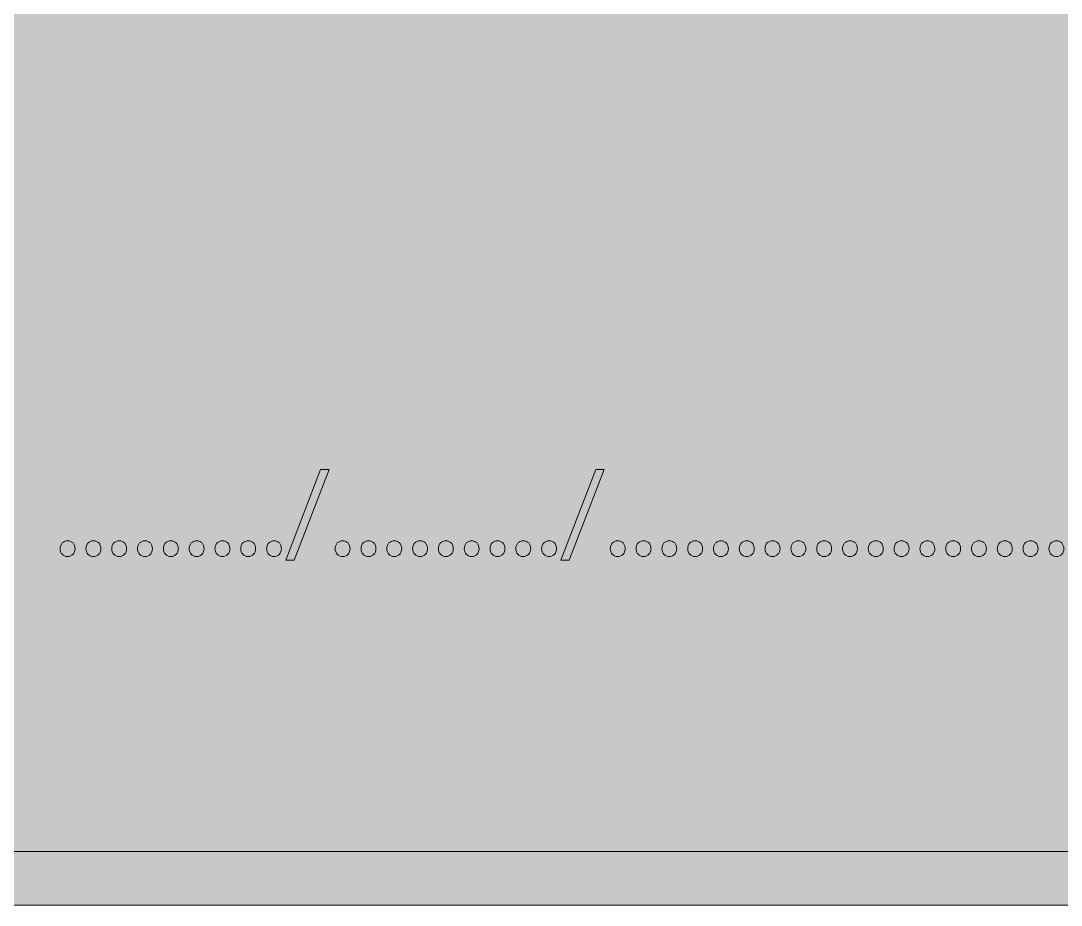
# Model space of a CAD drawing. Extents: x 325 to 1613, y -935 to -100.
# Drawn here: x 511.9 to 757.1, y -934.7 to -726.3 of the extents above; entities that cross this region are included whole.
import ezdxf

# ---------------------------------------------------------------- set-up
doc = ezdxf.new("R2010")
doc.units = 0
doc.header["$MEASUREMENT"] = 0
doc.layers.add('Layer 1', color=7, linetype='Continuous', lineweight=0)

# ---------------------------------------------------------------- blocks, each defined once
blk = doc.blocks.new('Block_5')
at = {"layer": 'Layer 1', "true_color": 0x000000, "transparency": 33554687}
h = blk.add_hatch(color=18, dxfattribs=at)
h.dxf.hatch_style = 2
edge = h.paths.add_edge_path()
edge.add_spline(control_points=[(574.38, -853.4), (574.38, -853.4), (582.61, -832), (582.61, -832), (582.61, -832), (584.62, -832), (584.62, -832), (584.62, -832), (576.35, -853.4), (576.35, -853.4), (576.35, -853.4), (574.38, -853.4), (574.38, -853.4)], knot_values=[0, 0, 0, 0, 1, 1, 1, 2, 2, 2, 3, 3, 3, 4, 4, 4, 4], degree=3, periodic=0)
h = blk.add_hatch(color=18, dxfattribs=at)
h.dxf.hatch_style = 2
edge = h.paths.add_edge_path()
edge.add_spline(control_points=[(639.2, -853.4), (639.2, -853.4), (647.43, -832), (647.43, -832), (647.43, -832), (649.44, -832), (649.44, -832), (649.44, -832), (641.18, -853.4), (641.18, -853.4), (641.18, -853.4), (639.2, -853.4), (639.2, -853.4)], knot_values=[0, 0, 0, 0, 1, 1, 1, 2, 2, 2, 3, 3, 3, 4, 4, 4, 4], degree=3, periodic=0)
h = blk.add_hatch(color=18, dxfattribs=at)
h.dxf.hatch_style = 2
edge = h.paths.add_edge_path()
edge.add_spline(control_points=[(521.21, -850.68), (521.21, -849.59), (521.95, -848.82), (522.98, -848.82), (524.02, -848.82), (524.73, -849.59), (524.73, -850.68), (524.73, -851.75), (524.05, -852.54), (522.95, -852.54), (521.92, -852.54), (521.21, -851.75), (521.21, -850.68)], knot_values=[0, 0, 0, 0, 1, 1, 1, 2, 2, 2, 3, 3, 3, 4, 4, 4, 4], degree=3, periodic=0)
h = blk.add_hatch(color=18, dxfattribs=at)
h.dxf.hatch_style = 2
edge = h.paths.add_edge_path()
edge.add_spline(control_points=[(527.29, -850.68), (527.29, -849.59), (528.03, -848.82), (529.06, -848.82), (530.1, -848.82), (530.81, -849.59), (530.81, -850.68), (530.81, -851.75), (530.13, -852.54), (529.03, -852.54), (528, -852.54), (527.29, -851.75), (527.29, -850.68)], knot_values=[0, 0, 0, 0, 1, 1, 1, 2, 2, 2, 3, 3, 3, 4, 4, 4, 4], degree=3, periodic=0)
h = blk.add_hatch(color=18, dxfattribs=at)
h.dxf.hatch_style = 2
edge = h.paths.add_edge_path()
edge.add_spline(control_points=[(533.37, -850.68), (533.37, -849.59), (534.11, -848.82), (535.15, -848.82), (536.18, -848.82), (536.89, -849.59), (536.89, -850.68), (536.89, -851.75), (536.21, -852.54), (535.12, -852.54), (534.08, -852.54), (533.37, -851.75), (533.37, -850.68)], knot_values=[0, 0, 0, 0, 1, 1, 1, 2, 2, 2, 3, 3, 3, 4, 4, 4, 4], degree=3, periodic=0)
h = blk.add_hatch(color=18, dxfattribs=at)
h.dxf.hatch_style = 2
edge = h.paths.add_edge_path()
edge.add_spline(control_points=[(539.45, -850.68), (539.45, -849.59), (540.19, -848.82), (541.23, -848.82), (542.26, -848.82), (542.97, -849.59), (542.97, -850.68), (542.97, -851.75), (542.29, -852.54), (541.2, -852.54), (540.16, -852.54), (539.45, -851.75), (539.45, -850.68)], knot_values=[0, 0, 0, 0, 1, 1, 1, 2, 2, 2, 3, 3, 3, 4, 4, 4, 4], degree=3, periodic=0)
h = blk.add_hatch(color=18, dxfattribs=at)
h.dxf.hatch_style = 2
edge = h.paths.add_edge_path()
edge.add_spline(control_points=[(545.54, -850.68), (545.54, -849.59), (546.27, -848.82), (547.31, -848.82), (548.34, -848.82), (549.05, -849.59), (549.05, -850.68), (549.05, -851.75), (548.37, -852.54), (547.28, -852.54), (546.24, -852.54), (545.54, -851.75), (545.54, -850.68)], knot_values=[0, 0, 0, 0, 1, 1, 1, 2, 2, 2, 3, 3, 3, 4, 4, 4, 4], degree=3, periodic=0)
h = blk.add_hatch(color=18, dxfattribs=at)
h.dxf.hatch_style = 2
edge = h.paths.add_edge_path()
edge.add_spline(control_points=[(551.62, -850.68), (551.62, -849.59), (552.35, -848.82), (553.39, -848.82), (554.42, -848.82), (555.13, -849.59), (555.13, -850.68), (555.13, -851.75), (554.45, -852.54), (553.36, -852.54), (552.33, -852.54), (551.62, -851.75), (551.62, -850.68)], knot_values=[0, 0, 0, 0, 1, 1, 1, 2, 2, 2, 3, 3, 3, 4, 4, 4, 4], degree=3, periodic=0)
h = blk.add_hatch(color=18, dxfattribs=at)
h.dxf.hatch_style = 2
edge = h.paths.add_edge_path()
edge.add_spline(control_points=[(557.7, -850.68), (557.7, -849.59), (558.44, -848.82), (559.47, -848.82), (560.5, -848.82), (561.21, -849.59), (561.21, -850.68), (561.21, -851.75), (560.53, -852.54), (559.44, -852.54), (558.41, -852.54), (557.7, -851.75), (557.7, -850.68)], knot_values=[0, 0, 0, 0, 1, 1, 1, 2, 2, 2, 3, 3, 3, 4, 4, 4, 4], degree=3, periodic=0)
h = blk.add_hatch(color=18, dxfattribs=at)
h.dxf.hatch_style = 2
edge = h.paths.add_edge_path()
edge.add_spline(control_points=[(563.78, -850.68), (563.78, -849.59), (564.52, -848.82), (565.55, -848.82), (566.58, -848.82), (567.29, -849.59), (567.29, -850.68), (567.29, -851.75), (566.61, -852.54), (565.52, -852.54), (564.49, -852.54), (563.78, -851.75), (563.78, -850.68)], knot_values=[0, 0, 0, 0, 1, 1, 1, 2, 2, 2, 3, 3, 3, 4, 4, 4, 4], degree=3, periodic=0)
h = blk.add_hatch(color=18, dxfattribs=at)
h.dxf.hatch_style = 2
edge = h.paths.add_edge_path()
edge.add_spline(control_points=[(569.86, -850.68), (569.86, -849.59), (570.6, -848.82), (571.63, -848.82), (572.66, -848.82), (573.37, -849.59), (573.37, -850.68), (573.37, -851.75), (572.69, -852.54), (571.6, -852.54), (570.57, -852.54), (569.86, -851.75), (569.86, -850.68)], knot_values=[0, 0, 0, 0, 1, 1, 1, 2, 2, 2, 3, 3, 3, 4, 4, 4, 4], degree=3, periodic=0)
h = blk.add_hatch(color=18, dxfattribs=at)
h.dxf.hatch_style = 2
edge = h.paths.add_edge_path()
edge.add_spline(control_points=[(586.03, -850.68), (586.03, -849.59), (586.77, -848.82), (587.81, -848.82), (588.84, -848.82), (589.55, -849.59), (589.55, -850.68), (589.55, -851.75), (588.87, -852.54), (587.78, -852.54), (586.74, -852.54), (586.03, -851.75), (586.03, -850.68)], knot_values=[0, 0, 0, 0, 1, 1, 1, 2, 2, 2, 3, 3, 3, 4, 4, 4, 4], degree=3, periodic=0)
h = blk.add_hatch(color=18, dxfattribs=at)
h.dxf.hatch_style = 2
edge = h.paths.add_edge_path()
edge.add_spline(control_points=[(592.12, -850.68), (592.12, -849.59), (592.85, -848.82), (593.89, -848.82), (594.92, -848.82), (595.63, -849.59), (595.63, -850.68), (595.63, -851.75), (594.95, -852.54), (593.86, -852.54), (592.82, -852.54), (592.12, -851.75), (592.12, -850.68)], knot_values=[0, 0, 0, 0, 1, 1, 1, 2, 2, 2, 3, 3, 3, 4, 4, 4, 4], degree=3, periodic=0)
h = blk.add_hatch(color=18, dxfattribs=at)
h.dxf.hatch_style = 2
edge = h.paths.add_edge_path()
edge.add_spline(control_points=[(598.2, -850.68), (598.2, -849.59), (598.94, -848.82), (599.97, -848.82), (601, -848.82), (601.71, -849.59), (601.71, -850.68), (601.71, -851.75), (601.03, -852.54), (599.94, -852.54), (598.91, -852.54), (598.2, -851.75), (598.2, -850.68)], knot_values=[0, 0, 0, 0, 1, 1, 1, 2, 2, 2, 3, 3, 3, 4, 4, 4, 4], degree=3, periodic=0)
h = blk.add_hatch(color=18, dxfattribs=at)
h.dxf.hatch_style = 2
edge = h.paths.add_edge_path()
edge.add_spline(control_points=[(604.28, -850.68), (604.28, -849.59), (605.02, -848.82), (606.05, -848.82), (607.08, -848.82), (607.79, -849.59), (607.79, -850.68), (607.79, -851.75), (607.11, -852.54), (606.02, -852.54), (604.99, -852.54), (604.28, -851.75), (604.28, -850.68)], knot_values=[0, 0, 0, 0, 1, 1, 1, 2, 2, 2, 3, 3, 3, 4, 4, 4, 4], degree=3, periodic=0)
h = blk.add_hatch(color=18, dxfattribs=at)
h.dxf.hatch_style = 2
edge = h.paths.add_edge_path()
edge.add_spline(control_points=[(610.36, -850.68), (610.36, -849.59), (611.1, -848.82), (612.13, -848.82), (613.16, -848.82), (613.87, -849.59), (613.87, -850.68), (613.87, -851.75), (613.19, -852.54), (612.1, -852.54), (611.07, -852.54), (610.36, -851.75), (610.36, -850.68)], knot_values=[0, 0, 0, 0, 1, 1, 1, 2, 2, 2, 3, 3, 3, 4, 4, 4, 4], degree=3, periodic=0)
h = blk.add_hatch(color=18, dxfattribs=at)
h.dxf.hatch_style = 2
edge = h.paths.add_edge_path()
edge.add_spline(control_points=[(616.44, -850.68), (616.44, -849.59), (617.18, -848.82), (618.21, -848.82), (619.24, -848.82), (619.95, -849.59), (619.95, -850.68), (619.95, -851.75), (619.27, -852.54), (618.18, -852.54), (617.15, -852.54), (616.44, -851.75), (616.44, -850.68)], knot_values=[0, 0, 0, 0, 1, 1, 1, 2, 2, 2, 3, 3, 3, 4, 4, 4, 4], degree=3, periodic=0)
h = blk.add_hatch(color=18, dxfattribs=at)
h.dxf.hatch_style = 2
edge = h.paths.add_edge_path()
edge.add_spline(control_points=[(622.52, -850.68), (622.52, -849.59), (623.26, -848.82), (624.29, -848.82), (625.32, -848.82), (626.03, -849.59), (626.03, -850.68), (626.03, -851.75), (625.35, -852.54), (624.26, -852.54), (623.23, -852.54), (622.52, -851.75), (622.52, -850.68)], knot_values=[0, 0, 0, 0, 1, 1, 1, 2, 2, 2, 3, 3, 3, 4, 4, 4, 4], degree=3, periodic=0)
h = blk.add_hatch(color=18, dxfattribs=at)
h.dxf.hatch_style = 2
edge = h.paths.add_edge_path()
edge.add_spline(control_points=[(628.6, -850.68), (628.6, -849.59), (629.34, -848.82), (630.37, -848.82), (631.41, -848.82), (632.11, -849.59), (632.11, -850.68), (632.11, -851.75), (631.43, -852.54), (630.34, -852.54), (629.31, -852.54), (628.6, -851.75), (628.6, -850.68)], knot_values=[0, 0, 0, 0, 1, 1, 1, 2, 2, 2, 3, 3, 3, 4, 4, 4, 4], degree=3, periodic=0)
h = blk.add_hatch(color=18, dxfattribs=at)
h.dxf.hatch_style = 2
edge = h.paths.add_edge_path()
edge.add_spline(control_points=[(634.68, -850.68), (634.68, -849.59), (635.42, -848.82), (636.45, -848.82), (637.49, -848.82), (638.19, -849.59), (638.19, -850.68), (638.19, -851.75), (637.52, -852.54), (636.42, -852.54), (635.39, -852.54), (634.68, -851.75), (634.68, -850.68)], knot_values=[0, 0, 0, 0, 1, 1, 1, 2, 2, 2, 3, 3, 3, 4, 4, 4, 4], degree=3, periodic=0)
h = blk.add_hatch(color=18, dxfattribs=at)
h.dxf.hatch_style = 2
edge = h.paths.add_edge_path()
edge.add_spline(control_points=[(650.86, -850.68), (650.86, -849.59), (651.6, -848.82), (652.63, -848.82), (653.66, -848.82), (654.37, -849.59), (654.37, -850.68), (654.37, -851.75), (653.69, -852.54), (652.6, -852.54), (651.57, -852.54), (650.86, -851.75), (650.86, -850.68)], knot_values=[0, 0, 0, 0, 1, 1, 1, 2, 2, 2, 3, 3, 3, 4, 4, 4, 4], degree=3, periodic=0)
h = blk.add_hatch(color=18, dxfattribs=at)
h.dxf.hatch_style = 2
edge = h.paths.add_edge_path()
edge.add_spline(control_points=[(656.94, -850.68), (656.94, -849.59), (657.68, -848.82), (658.71, -848.82), (659.74, -848.82), (660.45, -849.59), (660.45, -850.68), (660.45, -851.75), (659.77, -852.54), (658.68, -852.54), (657.65, -852.54), (656.94, -851.75), (656.94, -850.68)], knot_values=[0, 0, 0, 0, 1, 1, 1, 2, 2, 2, 3, 3, 3, 4, 4, 4, 4], degree=3, periodic=0)
h = blk.add_hatch(color=18, dxfattribs=at)
h.dxf.hatch_style = 2
edge = h.paths.add_edge_path()
edge.add_spline(control_points=[(663.02, -850.68), (663.02, -849.59), (663.76, -848.82), (664.79, -848.82), (665.82, -848.82), (666.53, -849.59), (666.53, -850.68), (666.53, -851.75), (665.85, -852.54), (664.76, -852.54), (663.73, -852.54), (663.02, -851.75), (663.02, -850.68)], knot_values=[0, 0, 0, 0, 1, 1, 1, 2, 2, 2, 3, 3, 3, 4, 4, 4, 4], degree=3, periodic=0)
h = blk.add_hatch(color=18, dxfattribs=at)
h.dxf.hatch_style = 2
edge = h.paths.add_edge_path()
edge.add_spline(control_points=[(669.1, -850.68), (669.1, -849.59), (669.84, -848.82), (670.87, -848.82), (671.9, -848.82), (672.61, -849.59), (672.61, -850.68), (672.61, -851.75), (671.93, -852.54), (670.84, -852.54), (669.81, -852.54), (669.1, -851.75), (669.1, -850.68)], knot_values=[0, 0, 0, 0, 1, 1, 1, 2, 2, 2, 3, 3, 3, 4, 4, 4, 4], degree=3, periodic=0)
h = blk.add_hatch(color=18, dxfattribs=at)
h.dxf.hatch_style = 2
edge = h.paths.add_edge_path()
edge.add_spline(control_points=[(675.18, -850.68), (675.18, -849.59), (675.92, -848.82), (676.95, -848.82), (677.99, -848.82), (678.69, -849.59), (678.69, -850.68), (678.69, -851.75), (678.02, -852.54), (676.92, -852.54), (675.89, -852.54), (675.18, -851.75), (675.18, -850.68)], knot_values=[0, 0, 0, 0, 1, 1, 1, 2, 2, 2, 3, 3, 3, 4, 4, 4, 4], degree=3, periodic=0)
h = blk.add_hatch(color=18, dxfattribs=at)
h.dxf.hatch_style = 2
edge = h.paths.add_edge_path()
edge.add_spline(control_points=[(681.26, -850.68), (681.26, -849.59), (682, -848.82), (683.03, -848.82), (684.07, -848.82), (684.78, -849.59), (684.78, -850.68), (684.78, -851.75), (684.1, -852.54), (683, -852.54), (681.97, -852.54), (681.26, -851.75), (681.26, -850.68)], knot_values=[0, 0, 0, 0, 1, 1, 1, 2, 2, 2, 3, 3, 3, 4, 4, 4, 4], degree=3, periodic=0)
h = blk.add_hatch(color=18, dxfattribs=at)
h.dxf.hatch_style = 2
edge = h.paths.add_edge_path()
edge.add_spline(control_points=[(687.34, -850.68), (687.34, -849.59), (688.08, -848.82), (689.11, -848.82), (690.15, -848.82), (690.86, -849.59), (690.86, -850.68), (690.86, -851.75), (690.18, -852.54), (689.08, -852.54), (688.05, -852.54), (687.34, -851.75), (687.34, -850.68)], knot_values=[0, 0, 0, 0, 1, 1, 1, 2, 2, 2, 3, 3, 3, 4, 4, 4, 4], degree=3, periodic=0)
h = blk.add_hatch(color=18, dxfattribs=at)
h.dxf.hatch_style = 2
edge = h.paths.add_edge_path()
edge.add_spline(control_points=[(693.42, -850.68), (693.42, -849.59), (694.16, -848.82), (695.19, -848.82), (696.23, -848.82), (696.94, -849.59), (696.94, -850.68), (696.94, -851.75), (696.26, -852.54), (695.17, -852.54), (694.13, -852.54), (693.42, -851.75), (693.42, -850.68)], knot_values=[0, 0, 0, 0, 1, 1, 1, 2, 2, 2, 3, 3, 3, 4, 4, 4, 4], degree=3, periodic=0)
h = blk.add_hatch(color=18, dxfattribs=at)
h.dxf.hatch_style = 2
edge = h.paths.add_edge_path()
edge.add_spline(control_points=[(699.5, -850.68), (699.5, -849.59), (700.24, -848.82), (701.28, -848.82), (702.31, -848.82), (703.02, -849.59), (703.02, -850.68), (703.02, -851.75), (702.34, -852.54), (701.25, -852.54), (700.21, -852.54), (699.5, -851.75), (699.5, -850.68)], knot_values=[0, 0, 0, 0, 1, 1, 1, 2, 2, 2, 3, 3, 3, 4, 4, 4, 4], degree=3, periodic=0)
h = blk.add_hatch(color=18, dxfattribs=at)
h.dxf.hatch_style = 2
edge = h.paths.add_edge_path()
edge.add_spline(control_points=[(705.59, -850.68), (705.59, -849.59), (706.32, -848.82), (707.36, -848.82), (708.39, -848.82), (709.1, -849.59), (709.1, -850.68), (709.1, -851.75), (708.42, -852.54), (707.33, -852.54), (706.29, -852.54), (705.59, -851.75), (705.59, -850.68)], knot_values=[0, 0, 0, 0, 1, 1, 1, 2, 2, 2, 3, 3, 3, 4, 4, 4, 4], degree=3, periodic=0)
h = blk.add_hatch(color=18, dxfattribs=at)
h.dxf.hatch_style = 2
edge = h.paths.add_edge_path()
edge.add_spline(control_points=[(711.67, -850.68), (711.67, -849.59), (712.4, -848.82), (713.44, -848.82), (714.47, -848.82), (715.18, -849.59), (715.18, -850.68), (715.18, -851.75), (714.5, -852.54), (713.41, -852.54), (712.37, -852.54), (711.67, -851.75), (711.67, -850.68)], knot_values=[0, 0, 0, 0, 1, 1, 1, 2, 2, 2, 3, 3, 3, 4, 4, 4, 4], degree=3, periodic=0)
h = blk.add_hatch(color=18, dxfattribs=at)
h.dxf.hatch_style = 2
edge = h.paths.add_edge_path()
edge.add_spline(control_points=[(717.75, -850.68), (717.75, -849.59), (718.49, -848.82), (719.52, -848.82), (720.55, -848.82), (721.26, -849.59), (721.26, -850.68), (721.26, -851.75), (720.58, -852.54), (719.49, -852.54), (718.46, -852.54), (717.75, -851.75), (717.75, -850.68)], knot_values=[0, 0, 0, 0, 1, 1, 1, 2, 2, 2, 3, 3, 3, 4, 4, 4, 4], degree=3, periodic=0)
h = blk.add_hatch(color=18, dxfattribs=at)
h.dxf.hatch_style = 2
edge = h.paths.add_edge_path()
edge.add_spline(control_points=[(723.83, -850.68), (723.83, -849.59), (724.57, -848.82), (725.6, -848.82), (726.63, -848.82), (727.34, -849.59), (727.34, -850.68), (727.34, -851.75), (726.66, -852.54), (725.57, -852.54), (724.54, -852.54), (723.83, -851.75), (723.83, -850.68)], knot_values=[0, 0, 0, 0, 1, 1, 1, 2, 2, 2, 3, 3, 3, 4, 4, 4, 4], degree=3, periodic=0)
h = blk.add_hatch(color=18, dxfattribs=at)
h.dxf.hatch_style = 2
edge = h.paths.add_edge_path()
edge.add_spline(control_points=[(729.91, -850.68), (729.91, -849.59), (730.65, -848.82), (731.68, -848.82), (732.71, -848.82), (733.42, -849.59), (733.42, -850.68), (733.42, -851.75), (732.74, -852.54), (731.65, -852.54), (730.62, -852.54), (729.91, -851.75), (729.91, -850.68)], knot_values=[0, 0, 0, 0, 1, 1, 1, 2, 2, 2, 3, 3, 3, 4, 4, 4, 4], degree=3, periodic=0)
h = blk.add_hatch(color=18, dxfattribs=at)
h.dxf.hatch_style = 2
edge = h.paths.add_edge_path()
edge.add_spline(control_points=[(735.99, -850.68), (735.99, -849.59), (736.73, -848.82), (737.76, -848.82), (738.79, -848.82), (739.5, -849.59), (739.5, -850.68), (739.5, -851.75), (738.82, -852.54), (737.73, -852.54), (736.7, -852.54), (735.99, -851.75), (735.99, -850.68)], knot_values=[0, 0, 0, 0, 1, 1, 1, 2, 2, 2, 3, 3, 3, 4, 4, 4, 4], degree=3, periodic=0)
h = blk.add_hatch(color=18, dxfattribs=at)
h.dxf.hatch_style = 2
edge = h.paths.add_edge_path()
edge.add_spline(control_points=[(742.07, -850.68), (742.07, -849.59), (742.81, -848.82), (743.84, -848.82), (744.87, -848.82), (745.58, -849.59), (745.58, -850.68), (745.58, -851.75), (744.9, -852.54), (743.81, -852.54), (742.78, -852.54), (742.07, -851.75), (742.07, -850.68)], knot_values=[0, 0, 0, 0, 1, 1, 1, 2, 2, 2, 3, 3, 3, 4, 4, 4, 4], degree=3, periodic=0)
h = blk.add_hatch(color=18, dxfattribs=at)
h.dxf.hatch_style = 2
edge = h.paths.add_edge_path()
edge.add_spline(control_points=[(748.15, -850.68), (748.15, -849.59), (748.89, -848.82), (749.92, -848.82), (750.96, -848.82), (751.66, -849.59), (751.66, -850.68), (751.66, -851.75), (750.99, -852.54), (749.89, -852.54), (748.86, -852.54), (748.15, -851.75), (748.15, -850.68)], knot_values=[0, 0, 0, 0, 1, 1, 1, 2, 2, 2, 3, 3, 3, 4, 4, 4, 4], degree=3, periodic=0)
h = blk.add_hatch(color=18, dxfattribs=at)
h.dxf.hatch_style = 2
edge = h.paths.add_edge_path()
edge.add_spline(control_points=[(754.23, -850.68), (754.23, -849.59), (754.97, -848.82), (756, -848.82), (757.04, -848.82), (757.75, -849.59), (757.75, -850.68), (757.75, -851.75), (757.07, -852.54), (755.97, -852.54), (754.94, -852.54), (754.23, -851.75), (754.23, -850.68)], knot_values=[0, 0, 0, 0, 1, 1, 1, 2, 2, 2, 3, 3, 3, 4, 4, 4, 4], degree=3, periodic=0)
at = {"layer": 'Layer 1'}
for points in [[(574.38, -853.4), (574.38, -853.4), (582.61, -832), (582.61, -832), (582.61, -832), (584.62, -832), (584.62, -832), (584.62, -832), (576.35, -853.4), (576.35, -853.4), (576.35, -853.4), (574.38, -853.4), (574.38, -853.4)], [(639.2, -853.4), (639.2, -853.4), (647.43, -832), (647.43, -832), (647.43, -832), (649.44, -832), (649.44, -832), (649.44, -832), (641.18, -853.4), (641.18, -853.4), (641.18, -853.4), (639.2, -853.4), (639.2, -853.4)], [(521.21, -850.68), (521.21, -849.59), (521.95, -848.82), (522.98, -848.82), (524.02, -848.82), (524.73, -849.59), (524.73, -850.68), (524.73, -851.75), (524.05, -852.54), (522.95, -852.54), (521.92, -852.54), (521.21, -851.75), (521.21, -850.68)], [(527.29, -850.68), (527.29, -849.59), (528.03, -848.82), (529.06, -848.82), (530.1, -848.82), (530.81, -849.59), (530.81, -850.68), (530.81, -851.75), (530.13, -852.54), (529.03, -852.54), (528, -852.54), (527.29, -851.75), (527.29, -850.68)], [(533.37, -850.68), (533.37, -849.59), (534.11, -848.82), (535.15, -848.82), (536.18, -848.82), (536.89, -849.59), (536.89, -850.68), (536.89, -851.75), (536.21, -852.54), (535.12, -852.54), (534.08, -852.54), (533.37, -851.75), (533.37, -850.68)], [(539.45, -850.68), (539.45, -849.59), (540.19, -848.82), (541.23, -848.82), (542.26, -848.82), (542.97, -849.59), (542.97, -850.68), (542.97, -851.75), (542.29, -852.54), (541.2, -852.54), (540.16, -852.54), (539.45, -851.75), (539.45, -850.68)], [(545.54, -850.68), (545.54, -849.59), (546.27, -848.82), (547.31, -848.82), (548.34, -848.82), (549.05, -849.59), (549.05, -850.68), (549.05, -851.75), (548.37, -852.54), (547.28, -852.54), (546.24, -852.54), (545.54, -851.75), (545.54, -850.68)], [(551.62, -850.68), (551.62, -849.59), (552.35, -848.82), (553.39, -848.82), (554.42, -848.82), (555.13, -849.59), (555.13, -850.68), (555.13, -851.75), (554.45, -852.54), (553.36, -852.54), (552.33, -852.54), (551.62, -851.75), (551.62, -850.68)], [(557.7, -850.68), (557.7, -849.59), (558.44, -848.82), (559.47, -848.82), (560.5, -848.82), (561.21, -849.59), (561.21, -850.68), (561.21, -851.75), (560.53, -852.54), (559.44, -852.54), (558.41, -852.54), (557.7, -851.75), (557.7, -850.68)], [(563.78, -850.68), (563.78, -849.59), (564.52, -848.82), (565.55, -848.82), (566.58, -848.82), (567.29, -849.59), (567.29, -850.68), (567.29, -851.75), (566.61, -852.54), (565.52, -852.54), (564.49, -852.54), (563.78, -851.75), (563.78, -850.68)], [(569.86, -850.68), (569.86, -849.59), (570.6, -848.82), (571.63, -848.82), (572.66, -848.82), (573.37, -849.59), (573.37, -850.68), (573.37, -851.75), (572.69, -852.54), (571.6, -852.54), (570.57, -852.54), (569.86, -851.75), (569.86, -850.68)], [(586.03, -850.68), (586.03, -849.59), (586.77, -848.82), (587.81, -848.82), (588.84, -848.82), (589.55, -849.59), (589.55, -850.68), (589.55, -851.75), (588.87, -852.54), (587.78, -852.54), (586.74, -852.54), (586.03, -851.75), (586.03, -850.68)], [(592.12, -850.68), (592.12, -849.59), (592.85, -848.82), (593.89, -848.82), (594.92, -848.82), (595.63, -849.59), (595.63, -850.68), (595.63, -851.75), (594.95, -852.54), (593.86, -852.54), (592.82, -852.54), (592.12, -851.75), (592.12, -850.68)], [(598.2, -850.68), (598.2, -849.59), (598.94, -848.82), (599.97, -848.82), (601, -848.82), (601.71, -849.59), (601.71, -850.68), (601.71, -851.75), (601.03, -852.54), (599.94, -852.54), (598.91, -852.54), (598.2, -851.75), (598.2, -850.68)], [(604.28, -850.68), (604.28, -849.59), (605.02, -848.82), (606.05, -848.82), (607.08, -848.82), (607.79, -849.59), (607.79, -850.68), (607.79, -851.75), (607.11, -852.54), (606.02, -852.54), (604.99, -852.54), (604.28, -851.75), (604.28, -850.68)], [(610.36, -850.68), (610.36, -849.59), (611.1, -848.82), (612.13, -848.82), (613.16, -848.82), (613.87, -849.59), (613.87, -850.68), (613.87, -851.75), (613.19, -852.54), (612.1, -852.54), (611.07, -852.54), (610.36, -851.75), (610.36, -850.68)], [(616.44, -850.68), (616.44, -849.59), (617.18, -848.82), (618.21, -848.82), (619.24, -848.82), (619.95, -849.59), (619.95, -850.68), (619.95, -851.75), (619.27, -852.54), (618.18, -852.54), (617.15, -852.54), (616.44, -851.75), (616.44, -850.68)], [(622.52, -850.68), (622.52, -849.59), (623.26, -848.82), (624.29, -848.82), (625.32, -848.82), (626.03, -849.59), (626.03, -850.68), (626.03, -851.75), (625.35, -852.54), (624.26, -852.54), (623.23, -852.54), (622.52, -851.75), (622.52, -850.68)], [(628.6, -850.68), (628.6, -849.59), (629.34, -848.82), (630.37, -848.82), (631.41, -848.82), (632.11, -849.59), (632.11, -850.68), (632.11, -851.75), (631.43, -852.54), (630.34, -852.54), (629.31, -852.54), (628.6, -851.75), (628.6, -850.68)], [(634.68, -850.68), (634.68, -849.59), (635.42, -848.82), (636.45, -848.82), (637.49, -848.82), (638.19, -849.59), (638.19, -850.68), (638.19, -851.75), (637.52, -852.54), (636.42, -852.54), (635.39, -852.54), (634.68, -851.75), (634.68, -850.68)], [(650.86, -850.68), (650.86, -849.59), (651.6, -848.82), (652.63, -848.82), (653.66, -848.82), (654.37, -849.59), (654.37, -850.68), (654.37, -851.75), (653.69, -852.54), (652.6, -852.54), (651.57, -852.54), (650.86, -851.75), (650.86, -850.68)], [(656.94, -850.68), (656.94, -849.59), (657.68, -848.82), (658.71, -848.82), (659.74, -848.82), (660.45, -849.59), (660.45, -850.68), (660.45, -851.75), (659.77, -852.54), (658.68, -852.54), (657.65, -852.54), (656.94, -851.75), (656.94, -850.68)], [(663.02, -850.68), (663.02, -849.59), (663.76, -848.82), (664.79, -848.82), (665.82, -848.82), (666.53, -849.59), (666.53, -850.68), (666.53, -851.75), (665.85, -852.54), (664.76, -852.54), (663.73, -852.54), (663.02, -851.75), (663.02, -850.68)], [(669.1, -850.68), (669.1, -849.59), (669.84, -848.82), (670.87, -848.82), (671.9, -848.82), (672.61, -849.59), (672.61, -850.68), (672.61, -851.75), (671.93, -852.54), (670.84, -852.54), (669.81, -852.54), (669.1, -851.75), (669.1, -850.68)], [(675.18, -850.68), (675.18, -849.59), (675.92, -848.82), (676.95, -848.82), (677.99, -848.82), (678.69, -849.59), (678.69, -850.68), (678.69, -851.75), (678.02, -852.54), (676.92, -852.54), (675.89, -852.54), (675.18, -851.75), (675.18, -850.68)], [(681.26, -850.68), (681.26, -849.59), (682, -848.82), (683.03, -848.82), (684.07, -848.82), (684.78, -849.59), (684.78, -850.68), (684.78, -851.75), (684.1, -852.54), (683, -852.54), (681.97, -852.54), (681.26, -851.75), (681.26, -850.68)], [(687.34, -850.68), (687.34, -849.59), (688.08, -848.82), (689.11, -848.82), (690.15, -848.82), (690.86, -849.59), (690.86, -850.68), (690.86, -851.75), (690.18, -852.54), (689.08, -852.54), (688.05, -852.54), (687.34, -851.75), (687.34, -850.68)], [(693.42, -850.68), (693.42, -849.59), (694.16, -848.82), (695.19, -848.82), (696.23, -848.82), (696.94, -849.59), (696.94, -850.68), (696.94, -851.75), (696.26, -852.54), (695.17, -852.54), (694.13, -852.54), (693.42, -851.75), (693.42, -850.68)], [(699.5, -850.68), (699.5, -849.59), (700.24, -848.82), (701.28, -848.82), (702.31, -848.82), (703.02, -849.59), (703.02, -850.68), (703.02, -851.75), (702.34, -852.54), (701.25, -852.54), (700.21, -852.54), (699.5, -851.75), (699.5, -850.68)], [(705.59, -850.68), (705.59, -849.59), (706.32, -848.82), (707.36, -848.82), (708.39, -848.82), (709.1, -849.59), (709.1, -850.68), (709.1, -851.75), (708.42, -852.54), (707.33, -852.54), (706.29, -852.54), (705.59, -851.75), (705.59, -850.68)], [(711.67, -850.68), (711.67, -849.59), (712.4, -848.82), (713.44, -848.82), (714.47, -848.82), (715.18, -849.59), (715.18, -850.68), (715.18, -851.75), (714.5, -852.54), (713.41, -852.54), (712.37, -852.54), (711.67, -851.75), (711.67, -850.68)], [(717.75, -850.68), (717.75, -849.59), (718.49, -848.82), (719.52, -848.82), (720.55, -848.82), (721.26, -849.59), (721.26, -850.68), (721.26, -851.75), (720.58, -852.54), (719.49, -852.54), (718.46, -852.54), (717.75, -851.75), (717.75, -850.68)], [(723.83, -850.68), (723.83, -849.59), (724.57, -848.82), (725.6, -848.82), (726.63, -848.82), (727.34, -849.59), (727.34, -850.68), (727.34, -851.75), (726.66, -852.54), (725.57, -852.54), (724.54, -852.54), (723.83, -851.75), (723.83, -850.68)], [(729.91, -850.68), (729.91, -849.59), (730.65, -848.82), (731.68, -848.82), (732.71, -848.82), (733.42, -849.59), (733.42, -850.68), (733.42, -851.75), (732.74, -852.54), (731.65, -852.54), (730.62, -852.54), (729.91, -851.75), (729.91, -850.68)], [(735.99, -850.68), (735.99, -849.59), (736.73, -848.82), (737.76, -848.82), (738.79, -848.82), (739.5, -849.59), (739.5, -850.68), (739.5, -851.75), (738.82, -852.54), (737.73, -852.54), (736.7, -852.54), (735.99, -851.75), (735.99, -850.68)], [(742.07, -850.68), (742.07, -849.59), (742.81, -848.82), (743.84, -848.82), (744.87, -848.82), (745.58, -849.59), (745.58, -850.68), (745.58, -851.75), (744.9, -852.54), (743.81, -852.54), (742.78, -852.54), (742.07, -851.75), (742.07, -850.68)], [(748.15, -850.68), (748.15, -849.59), (748.89, -848.82), (749.92, -848.82), (750.96, -848.82), (751.66, -849.59), (751.66, -850.68), (751.66, -851.75), (750.99, -852.54), (749.89, -852.54), (748.86, -852.54), (748.15, -851.75), (748.15, -850.68)], [(754.23, -850.68), (754.23, -849.59), (754.97, -848.82), (756, -848.82), (757.04, -848.82), (757.75, -849.59), (757.75, -850.68), (757.75, -851.75), (757.07, -852.54), (755.97, -852.54), (754.94, -852.54), (754.23, -851.75), (754.23, -850.68)]]:
    blk.add_open_spline(points, degree=3, knots=[0, 0, 0, 0, 1, 1, 1, 2, 2, 2, 3, 3, 3, 4, 4, 4, 4], dxfattribs=at)
blk = doc.blocks.new('Block_0')
at = {"layer": 'Layer 1', "true_color": 0xffde69, "transparency": 33554687}
h = blk.add_hatch(color=41, dxfattribs=at)
h.dxf.hatch_style = 2
h.paths.add_polyline_path([(955.38, -922.03), (340.41, -922.03), (340.41, -307.06), (955.38, -307.06)])
at = {"layer": 'Layer 1'}
blk.add_lwpolyline([(955.38, -922.03), (340.41, -922.03), (340.41, -307.06), (955.38, -307.06)], close=True, dxfattribs=at)
blk.add_blockref('Block_5', (0, 0), dxfattribs=at)

msp = doc.modelspace()

# ---------------------------------------------------------------- hatches: boundary and pattern name
at = {"layer": 'Layer 1', "true_color": 0xaf7ad9, "transparency": 33554687}
h = msp.add_hatch(color=203, dxfattribs=at)
h.dxf.hatch_style = 2
h.paths.add_polyline_path([(327.74, -934.7), (968.05, -934.7), (968.05, -294.39), (327.74, -294.39)])

# ---------------------------------------------------------------- linework, layer by layer
at = {"layer": 'Layer 1'}
msp.add_lwpolyline([(327.74, -934.7), (968.05, -934.7), (968.05, -294.39), (327.74, -294.39)], close=True, dxfattribs=at)

# ---------------------------------------------------------------- block references
msp.add_blockref('Block_0', (0, 0), dxfattribs=at)

doc.saveas('drawing.dxf')
